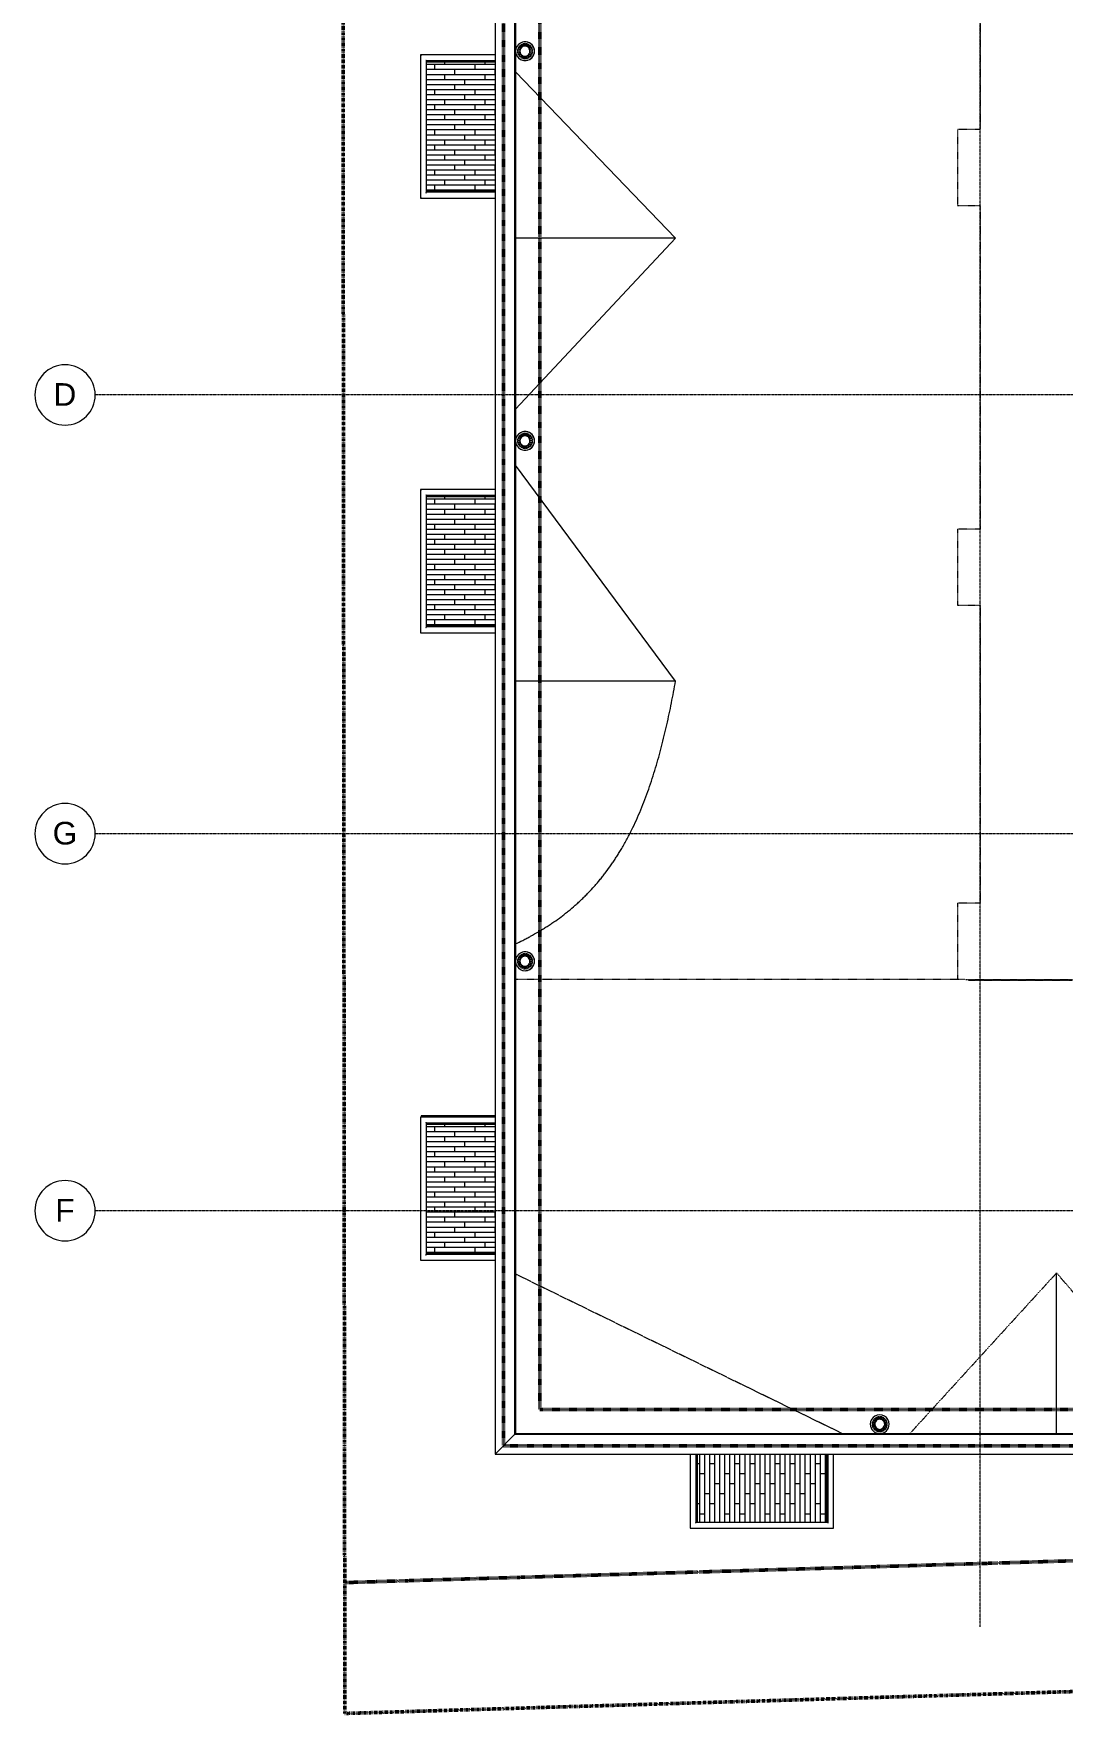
# Model space of a CAD drawing. Header units: inches. Extents: x -4235 to -464, y 9767 to 12359.
# Drawn here: x -4235 to -3416, y 9767 to 11104 of the extents above; entities that cross this region are included whole.
import ezdxf

# ---------------------------------------------------------------- set-up
doc = ezdxf.new("R2010")
doc.units = ezdxf.units.IN
doc.header["$MEASUREMENT"] = 0
for name, pattern in [('Dash 1_16_', [0.125, 0.0625, -0.0625]), ('Double Dash 3_8_', [1, 0.375, -0.125, 0.125, -0.125, 0.125, -0.125]), ('Grid Line 1_2_', [0.875, 0.5, -0.125, 0.125, -0.125])]:
    doc.linetypes.add(name, pattern=pattern)
for name, color, linetype, lineweight in [('A-FLOR-2', 7, 'Dash 1_16_', 9), ('A-FLOR-HRAL', 11, 'Continuous', 9), ('A-FLOR-PATT-1', 254, 'Continuous', 9), ('A-ROOF', 132, 'Continuous', 13), ('A-ROOF-1', 7, 'Dash 1_16_', 9), ('A-ROOF-2', 132, 'Continuous', 9), ('A-WALL-2', 113, 'Continuous', 9), ('C-PROP-LINE', 91, 'Double Dash 3_8_', 50), ('C-PROP-LINE-1', 91, 'Dash 1_16_', 50), ('M-EQPM', 50, 'Continuous', 9), ('S-GRID-1', 1, 'Grid Line 1_2_', 9), ('S-GRID-IDEN', 1, 'Continuous', 9)]:
    doc.layers.add(name, color=color, linetype=linetype, lineweight=lineweight)
doc.styles.add('Arial', font='arial.ttf', dxfattribs={"height": 18})

# ---------------------------------------------------------------- blocks, each defined once
blk = doc.blocks.new('Basic Wall _ EXT - FIBER CEMENT - SMALL - ___-2145935-BACKGROUND - ROOF PLAN')
at = {"layer": 'A-WALL-2'}
for p, q in [((-3867.3, 12125.2), (-3867.3, 9973.6)), ((-3851.8, 12109.7), (-3851.8, 9989.1)), ((-3851.6, 9989.3), (-3851.6, 12109.5)), ((-3851.1, 12109), (-3851.1, 9989.8)), ((-3851.8, 9989.1), (-3867.3, 9973.6)), ((-3851.1, 9989.8), (-3851.6, 9989.3))]:
    blk.add_line(p, q, dxfattribs=at)
at = {"layer": 'A-WALL-2', "flags": 128}
for points in [[(-3851.6, 9989.3), (-3851.6, 9989.3), (-3851.7, 9989.3), (-3851.7, 9989.2), (-3851.7, 9989.2), (-3851.8, 9989.1), (-3851.8, 9989.1)], [(-3851.6, 9989.3), (-3851.6, 9989.3), (-3851.6, 9989.3), (-3851.6, 9989.3)]]:
    blk.add_lwpolyline(points, dxfattribs=at)
blk = doc.blocks.new('Basic Wall _ EXT - FIBER CEMENT - SMALL - ___-2145937-BACKGROUND - ROOF PLAN')
at = {"layer": 'A-WALL-2'}
for p, q in [((-3867.3, 9973.6), (-3851.8, 9989.1)), ((-2077.2, 9989.1), (-3851.8, 9989.1)), ((-3851.6, 9989.3), (-3851.1, 9989.8)), ((-2077.4, 9989.3), (-3851.6, 9989.3)), ((-2077.9, 9989.8), (-3851.1, 9989.8)), ((-2077.9, 9989.8), (-2077.4, 9989.3)), ((-2077.2, 9989.1), (-2061.7, 9973.6)), ((-3867.3, 9973.6), (-2061.7, 9973.6))]:
    blk.add_line(p, q, dxfattribs=at)
at = {"layer": 'A-WALL-2', "flags": 128}
for points in [[(-3851.8, 9989.1), (-3851.8, 9989.1), (-3851.7, 9989.2), (-3851.7, 9989.2), (-3851.7, 9989.3), (-3851.6, 9989.3), (-3851.6, 9989.3)], [(-3851.6, 9989.3), (-3851.6, 9989.3), (-3851.6, 9989.3), (-3851.6, 9989.3)], [(-2077.4, 9989.3), (-2077.4, 9989.3), (-2077.4, 9989.3), (-2077.4, 9989.3)], [(-2077.4, 9989.3), (-2077.4, 9989.3), (-2077.4, 9989.3), (-2077.3, 9989.2), (-2077.3, 9989.2), (-2077.2, 9989.1), (-2077.2, 9989.1)]]:
    blk.add_lwpolyline(points, dxfattribs=at)
blk = doc.blocks.new('Railing - Railing-2700280-BACKGROUND - ROOF PLAN')
at = {"layer": 'A-FLOR-HRAL'}
for p, q in [((-3867.3, 10242.6), (-3926.3, 10242.6)), ((-3926.3, 10242.6), (-3926.3, 10241.8))]:
    blk.add_line(p, q, dxfattribs=at)
blk.add_open_spline([(-3926.3, 10242.6), (-3926.3, 10242.6), (-3926.3, 10242.6), (-3926.3, 10242.6), (-3926.3, 10242.6), (-3926.2, 10242.5), (-3926.2, 10242.5), (-3926.2, 10242.5), (-3926.2, 10242.4), (-3926.1, 10242.4), (-3926.1, 10242.4), (-3926, 10242.3), (-3926, 10242.2), (-3925.9, 10242.2), (-3925.9, 10242.1)], degree=3, knots=[0, 0, 0, 0, 0.166667, 0.25, 0.333333, 0.416667, 0.458333, 0.5, 0.583333, 0.666667, 0.708333, 0.75, 0.833333, 1, 1, 1, 1], dxfattribs=at)
blk = doc.blocks.new('Railing - Railing-2700304-BACKGROUND - ROOF PLAN')
at = {"layer": 'A-FLOR-HRAL'}
for p, q in [((-3712, 9973.6), (-3712, 9914.6)), ((-3707.2, 9919.3), (-3707.2, 9973.6)), ((-3602.6, 9973.6), (-3602.6, 9919.3)), ((-3597.9, 9914.6), (-3597.9, 9973.6)), ((-3602.6, 9919.3), (-3707.2, 9919.3)), ((-3712, 9914.6), (-3597.9, 9914.6))]:
    blk.add_line(p, q, dxfattribs=at)
for points, knots in [([(-3707.7, 9918.8), (-3707.7, 9918.9), (-3707.6, 9918.9), (-3707.5, 9919), (-3707.5, 9919.1), (-3707.5, 9919.1), (-3707.4, 9919.1), (-3707.4, 9919.2), (-3707.4, 9919.2), (-3707.3, 9919.2), (-3707.3, 9919.2), (-3707.3, 9919.3), (-3707.3, 9919.3), (-3707.2, 9919.3), (-3707.2, 9919.3)], [0, 0, 0, 0, 0.166667, 0.25, 0.333333, 0.375, 0.416667, 0.5, 0.541667, 0.583333, 0.666667, 0.75, 0.833333, 1, 1, 1, 1]), ([(-3602.2, 9918.8), (-3602.2, 9918.9), (-3602.3, 9918.9), (-3602.4, 9919), (-3602.4, 9919.1), (-3602.4, 9919.1), (-3602.5, 9919.1), (-3602.5, 9919.2), (-3602.5, 9919.2), (-3602.6, 9919.2), (-3602.6, 9919.2), (-3602.6, 9919.3), (-3602.6, 9919.3), (-3602.6, 9919.3), (-3602.6, 9919.3)], [0, 0, 0, 0, 0.166667, 0.25, 0.333333, 0.375, 0.416667, 0.5, 0.541667, 0.583333, 0.666667, 0.75, 0.833333, 1, 1, 1, 1]), ([(-3712, 9914.6), (-3712, 9914.6), (-3712, 9914.6), (-3711.9, 9914.6), (-3711.9, 9914.6), (-3711.9, 9914.7), (-3711.9, 9914.7), (-3711.8, 9914.7), (-3711.8, 9914.8), (-3711.7, 9914.8), (-3711.7, 9914.8), (-3711.7, 9914.9), (-3711.6, 9914.9), (-3711.5, 9915), (-3711.5, 9915)], [0, 0, 0, 0, 0.166667, 0.25, 0.333333, 0.416667, 0.458333, 0.5, 0.583333, 0.666667, 0.708333, 0.75, 0.833333, 1, 1, 1, 1]), ([(-3597.9, 9914.6), (-3597.9, 9914.6), (-3597.9, 9914.6), (-3598, 9914.6), (-3598, 9914.6), (-3598, 9914.7), (-3598, 9914.7), (-3598.1, 9914.7), (-3598.1, 9914.8), (-3598.2, 9914.8), (-3598.2, 9914.8), (-3598.2, 9914.9), (-3598.3, 9914.9), (-3598.4, 9915), (-3598.4, 9915)], [0, 0, 0, 0, 0.166667, 0.25, 0.333333, 0.416667, 0.458333, 0.5, 0.583333, 0.666667, 0.708333, 0.75, 0.833333, 1, 1, 1, 1])]:
    blk.add_open_spline(points, degree=3, knots=knots, dxfattribs=at)
blk = doc.blocks.new('Walls 55 - Walls 1-2574104-BACKGROUND - ROOF PLAN')
at = {"layer": 'A-WALL-2'}
for p, q in [((-3707.1, 9973.6), (-3707.1, 9919.3)), ((-3706.3, 9919.3), (-3706.3, 9973.6))]:
    blk.add_line(p, q, dxfattribs=at)
blk = doc.blocks.new('Walls 56 - Walls 1-2574123-BACKGROUND - ROOF PLAN')
at = {"layer": 'A-WALL-2'}
for p, q in [((-3603.6, 9973.6), (-3603.6, 9919.3)), ((-3602.8, 9919.3), (-3602.8, 9973.6))]:
    blk.add_line(p, q, dxfattribs=at)
blk = doc.blocks.new('Railing - Railing-2700306-BACKGROUND - ROOF PLAN')
at = {"layer": 'A-FLOR-HRAL'}
for p, q in [((-3867.3, 10241.8), (-3926.7, 10241.8)), ((-3926.7, 10241.8), (-3926.7, 10127.8)), ((-3922, 10237.1), (-3867.3, 10237.1)), ((-3922, 10132.5), (-3922, 10237.1)), ((-3867.3, 10132.5), (-3922, 10132.5)), ((-3926.7, 10127.8), (-3867.3, 10127.8))]:
    blk.add_line(p, q, dxfattribs=at)
for points, knots in [([(-3926.7, 10241.8), (-3926.7, 10241.8), (-3926.7, 10241.8), (-3926.7, 10241.8), (-3926.7, 10241.8), (-3926.6, 10241.7), (-3926.6, 10241.7), (-3926.6, 10241.7), (-3926.5, 10241.7), (-3926.5, 10241.6), (-3926.5, 10241.6), (-3926.4, 10241.5), (-3926.4, 10241.5), (-3926.3, 10241.4), (-3926.3, 10241.4)], [0, 0, 0, 0, 0.166667, 0.25, 0.333333, 0.416667, 0.458333, 0.5, 0.583333, 0.666667, 0.708333, 0.75, 0.833333, 1, 1, 1, 1]), ([(-3922.5, 10237.6), (-3922.4, 10237.5), (-3922.4, 10237.5), (-3922.3, 10237.4), (-3922.2, 10237.4), (-3922.2, 10237.3), (-3922.2, 10237.3), (-3922.1, 10237.3), (-3922.1, 10237.2), (-3922.1, 10237.2), (-3922.1, 10237.2), (-3922, 10237.1), (-3922, 10237.1), (-3922, 10237.1), (-3922, 10237.1)], [0, 0, 0, 0, 0.166667, 0.25, 0.333333, 0.375, 0.416667, 0.5, 0.541667, 0.583333, 0.666667, 0.75, 0.833333, 1, 1, 1, 1]), ([(-3922.5, 10132), (-3922.4, 10132.1), (-3922.4, 10132.1), (-3922.3, 10132.2), (-3922.2, 10132.3), (-3922.2, 10132.3), (-3922.2, 10132.3), (-3922.1, 10132.4), (-3922.1, 10132.4), (-3922.1, 10132.4), (-3922.1, 10132.5), (-3922, 10132.5), (-3922, 10132.5), (-3922, 10132.5), (-3922, 10132.5)], [0, 0, 0, 0, 0.166667, 0.25, 0.333333, 0.375, 0.416667, 0.5, 0.541667, 0.583333, 0.666667, 0.75, 0.833333, 1, 1, 1, 1]), ([(-3926.7, 10127.8), (-3926.7, 10127.8), (-3926.7, 10127.8), (-3926.7, 10127.8), (-3926.7, 10127.9), (-3926.6, 10127.9), (-3926.6, 10127.9), (-3926.6, 10127.9), (-3926.5, 10128), (-3926.5, 10128), (-3926.5, 10128.1), (-3926.4, 10128.1), (-3926.4, 10128.2), (-3926.3, 10128.2), (-3926.3, 10128.3)], [0, 0, 0, 0, 0.166667, 0.25, 0.333333, 0.416667, 0.458333, 0.5, 0.583333, 0.666667, 0.708333, 0.75, 0.833333, 1, 1, 1, 1])]:
    blk.add_open_spline(points, degree=3, knots=knots, dxfattribs=at)
blk = doc.blocks.new('Walls 63 - Walls 1-2574417-BACKGROUND - ROOF PLAN')
at = {"layer": 'A-WALL-2'}
for p, q in [((-3867.3, 10236.9), (-3922, 10236.9)), ((-3922, 10236.2), (-3867.3, 10236.2))]:
    blk.add_line(p, q, dxfattribs=at)
blk = doc.blocks.new('Walls 64 - Walls 1-2574436-BACKGROUND - ROOF PLAN')
at = {"layer": 'A-WALL-2'}
for p, q in [((-3867.3, 10133.4), (-3922, 10133.4)), ((-3922, 10132.7), (-3867.3, 10132.7))]:
    blk.add_line(p, q, dxfattribs=at)
blk = doc.blocks.new('Railing - Railing-2700308-BACKGROUND - ROOF PLAN')
at = {"layer": 'A-FLOR-HRAL'}
for p, q in [((-3867.3, 10741), (-3926.7, 10741)), ((-3926.7, 10741), (-3926.7, 10627)), ((-3922, 10736.3), (-3867.3, 10736.3)), ((-3922, 10631.7), (-3922, 10736.3)), ((-3926.7, 10627), (-3867.3, 10627)), ((-3867.3, 10631.7), (-3922, 10631.7))]:
    blk.add_line(p, q, dxfattribs=at)
for points, knots in [([(-3926.7, 10741), (-3926.7, 10741), (-3926.7, 10741), (-3926.7, 10741), (-3926.7, 10741), (-3926.6, 10740.9), (-3926.6, 10740.9), (-3926.6, 10740.9), (-3926.5, 10740.9), (-3926.5, 10740.8), (-3926.5, 10740.8), (-3926.4, 10740.7), (-3926.4, 10740.7), (-3926.3, 10740.6), (-3926.3, 10740.6)], [0, 0, 0, 0, 0.166667, 0.25, 0.333333, 0.416667, 0.458333, 0.5, 0.583333, 0.666667, 0.708333, 0.75, 0.833333, 1, 1, 1, 1]), ([(-3922.5, 10736.8), (-3922.4, 10736.7), (-3922.4, 10736.7), (-3922.3, 10736.6), (-3922.2, 10736.6), (-3922.2, 10736.5), (-3922.2, 10736.5), (-3922.1, 10736.5), (-3922.1, 10736.4), (-3922.1, 10736.4), (-3922.1, 10736.4), (-3922, 10736.3), (-3922, 10736.3), (-3922, 10736.3), (-3922, 10736.3)], [0, 0, 0, 0, 0.166667, 0.25, 0.333333, 0.375, 0.416667, 0.5, 0.541667, 0.583333, 0.666667, 0.75, 0.833333, 1, 1, 1, 1]), ([(-3926.7, 10627), (-3926.7, 10627), (-3926.7, 10627), (-3926.7, 10627), (-3926.7, 10627.1), (-3926.6, 10627.1), (-3926.6, 10627.1), (-3926.6, 10627.1), (-3926.5, 10627.2), (-3926.5, 10627.2), (-3926.5, 10627.3), (-3926.4, 10627.3), (-3926.4, 10627.4), (-3926.3, 10627.4), (-3926.3, 10627.5)], [0, 0, 0, 0, 0.166667, 0.25, 0.333333, 0.416667, 0.458333, 0.5, 0.583333, 0.666667, 0.708333, 0.75, 0.833333, 1, 1, 1, 1]), ([(-3922.5, 10631.2), (-3922.4, 10631.3), (-3922.4, 10631.3), (-3922.3, 10631.4), (-3922.2, 10631.5), (-3922.2, 10631.5), (-3922.2, 10631.5), (-3922.1, 10631.6), (-3922.1, 10631.6), (-3922.1, 10631.6), (-3922.1, 10631.7), (-3922, 10631.7), (-3922, 10631.7), (-3922, 10631.7), (-3922, 10631.7)], [0, 0, 0, 0, 0.166667, 0.25, 0.333333, 0.375, 0.416667, 0.5, 0.541667, 0.583333, 0.666667, 0.75, 0.833333, 1, 1, 1, 1])]:
    blk.add_open_spline(points, degree=3, knots=knots, dxfattribs=at)
blk = doc.blocks.new('Walls 59 - Walls 1-2574702-BACKGROUND - ROOF PLAN')
at = {"layer": 'A-WALL-2'}
for p, q in [((-3867.3, 10736.1), (-3922, 10736.1)), ((-3922, 10735.4), (-3867.3, 10735.4))]:
    blk.add_line(p, q, dxfattribs=at)
blk = doc.blocks.new('Walls 60 - Walls 1-2574721-BACKGROUND - ROOF PLAN')
at = {"layer": 'A-WALL-2'}
for p, q in [((-3867.3, 10632.6), (-3922, 10632.6)), ((-3922, 10631.9), (-3867.3, 10631.9))]:
    blk.add_line(p, q, dxfattribs=at)
blk = doc.blocks.new('Railing - Railing-2700310-BACKGROUND - ROOF PLAN')
at = {"layer": 'A-FLOR-HRAL'}
for p, q in [((-3867.3, 11086.8), (-3926.7, 11086.8)), ((-3926.7, 11086.8), (-3926.7, 10972.8)), ((-3922, 11082.1), (-3867.3, 11082.1)), ((-3922, 10977.5), (-3922, 11082.1)), ((-3926.7, 10972.8), (-3867.3, 10972.8)), ((-3867.3, 10977.5), (-3922, 10977.5))]:
    blk.add_line(p, q, dxfattribs=at)
for points, knots in [([(-3926.7, 11086.8), (-3926.7, 11086.8), (-3926.7, 11086.8), (-3926.7, 11086.8), (-3926.7, 11086.8), (-3926.6, 11086.7), (-3926.6, 11086.7), (-3926.6, 11086.7), (-3926.5, 11086.6), (-3926.5, 11086.6), (-3926.5, 11086.6), (-3926.4, 11086.5), (-3926.4, 11086.5), (-3926.3, 11086.4), (-3926.3, 11086.4)], [0, 0, 0, 0, 0.166667, 0.25, 0.333333, 0.416667, 0.458333, 0.5, 0.583333, 0.666667, 0.708333, 0.75, 0.833333, 1, 1, 1, 1]), ([(-3922.5, 11082.6), (-3922.4, 11082.5), (-3922.4, 11082.5), (-3922.3, 11082.4), (-3922.2, 11082.3), (-3922.2, 11082.3), (-3922.2, 11082.3), (-3922.1, 11082.2), (-3922.1, 11082.2), (-3922.1, 11082.2), (-3922.1, 11082.2), (-3922, 11082.1), (-3922, 11082.1), (-3922, 11082.1), (-3922, 11082.1)], [0, 0, 0, 0, 0.166667, 0.25, 0.333333, 0.375, 0.416667, 0.5, 0.541667, 0.583333, 0.666667, 0.75, 0.833333, 1, 1, 1, 1]), ([(-3926.7, 10972.8), (-3926.7, 10972.8), (-3926.7, 10972.8), (-3926.7, 10972.8), (-3926.7, 10972.8), (-3926.6, 10972.9), (-3926.6, 10972.9), (-3926.6, 10972.9), (-3926.5, 10973), (-3926.5, 10973), (-3926.5, 10973), (-3926.4, 10973.1), (-3926.4, 10973.1), (-3926.3, 10973.2), (-3926.3, 10973.2)], [0, 0, 0, 0, 0.166667, 0.25, 0.333333, 0.416667, 0.458333, 0.5, 0.583333, 0.666667, 0.708333, 0.75, 0.833333, 1, 1, 1, 1]), ([(-3922.5, 10977), (-3922.4, 10977.1), (-3922.4, 10977.1), (-3922.3, 10977.2), (-3922.2, 10977.3), (-3922.2, 10977.3), (-3922.2, 10977.3), (-3922.1, 10977.4), (-3922.1, 10977.4), (-3922.1, 10977.4), (-3922.1, 10977.4), (-3922, 10977.5), (-3922, 10977.5), (-3922, 10977.5), (-3922, 10977.5)], [0, 0, 0, 0, 0.166667, 0.25, 0.333333, 0.375, 0.416667, 0.5, 0.541667, 0.583333, 0.666667, 0.75, 0.833333, 1, 1, 1, 1])]:
    blk.add_open_spline(points, degree=3, knots=knots, dxfattribs=at)
blk = doc.blocks.new('Walls 83 - Walls 1-2574995-BACKGROUND - ROOF PLAN')
at = {"layer": 'A-WALL-2'}
for p, q in [((-3867.3, 11081.9), (-3922, 11081.9)), ((-3922, 11081.2), (-3867.3, 11081.2))]:
    blk.add_line(p, q, dxfattribs=at)
blk = doc.blocks.new('Walls 84 - Walls 1-2575014-BACKGROUND - ROOF PLAN')
at = {"layer": 'A-WALL-2'}
for p, q in [((-3867.3, 10978.4), (-3922, 10978.4)), ((-3922, 10977.7), (-3867.3, 10977.7))]:
    blk.add_line(p, q, dxfattribs=at)
blk = doc.blocks.new('22142613 - Roof Drains - Type A - 15_ Strainer - 8_ Drain-V2-BACKGROUND - ROOF PLAN')
at = {"layer": 'M-EQPM'}
for p, q in [((-3849.3, 11351.5), (-3847.8, 11351)), ((-3847.9, 11348.7), (-3849.3, 11348.2)), ((-3847.3, 11347.4), (-3848.6, 11346.5)), ((-3848.5, 11353.1), (-3847.2, 11352.3)), ((-3846.4, 11346.3), (-3847.3, 11345.1)), ((-3847.2, 11354.5), (-3846.3, 11353.3)), ((-3845.6, 11355.4), (-3845.1, 11353.9)), ((-3843.8, 11355.7), (-3843.8, 11354.2)), ((-3843.5, 11357.2), (-3843.5, 11357.2)), ((-3843.3, 11353.7), (-3843.5, 11353.7)), ((-3843.5, 11345.7), (-3843.3, 11345.7)), ((-3841.9, 11355.5), (-3842.4, 11354)), ((-3840.2, 11354.8), (-3841.2, 11353.5)), ((-3841.1, 11346.1), (-3840.1, 11344.8)), ((-3838.9, 11353.5), (-3840.2, 11352.6)), ((-3840.1, 11347.1), (-3838.8, 11346.1)), ((-3837.9, 11351.9), (-3839.5, 11351.4)), ((-3839.4, 11348.3), (-3837.8, 11347.8)), ((-3845.2, 11345.6), (-3845.6, 11344.1)), ((-3843.8, 11345.3), (-3843.8, 11343.8)), ((-3843.5, 11342.2), (-3843.5, 11342.2)), ((-3842.4, 11345.5), (-3841.9, 11344))]:
    blk.add_line(p, q, dxfattribs=at)
at = {"layer": 'M-EQPM', "flags": 128}
for points in [[(-3849.5, 11350.1), (-3848.8, 11350.1), (-3848, 11350.1)], [(-3848, 11349.6), (-3848.8, 11349.6), (-3849.5, 11349.6)], [(-3847.8, 11351), (-3848.6, 11351.2), (-3849.3, 11351.5)], [(-3849.3, 11348.2), (-3848.6, 11348.5), (-3847.9, 11348.7)], [(-3847.8, 11348.2), (-3848.5, 11348), (-3849.2, 11347.8)], [(-3849.1, 11351.9), (-3848.4, 11351.7), (-3847.7, 11351.4)], [(-3848.6, 11346.5), (-3848, 11347), (-3847.4, 11347.4)], [(-3847.3, 11352.2), (-3847.9, 11352.7), (-3848.5, 11353.1)], [(-3847.1, 11347), (-3847.7, 11346.6), (-3848.3, 11346.1)], [(-3848.2, 11353.5), (-3847.6, 11353.1), (-3847, 11352.6)], [(-3847.3, 11345.1), (-3846.9, 11345.7), (-3846.4, 11346.4)], [(-3846.3, 11353.2), (-3846.8, 11353.9), (-3847.2, 11354.5)], [(-3846, 11346.1), (-3846.5, 11345.4), (-3846.9, 11344.8)], [(-3846.8, 11354.8), (-3846.4, 11354.1), (-3845.9, 11353.5)], [(-3845.2, 11353.9), (-3845.4, 11354.6), (-3845.6, 11355.4)], [(-3845.1, 11355.5), (-3844.9, 11354.8), (-3844.7, 11354)], [(-3843.8, 11354.2), (-3843.8, 11355), (-3843.8, 11355.7)], [(-3843.3, 11355.7), (-3843.3, 11355), (-3843.3, 11354.2)], [(-3842.5, 11354), (-3842.2, 11354.8), (-3841.9, 11355.5)], [(-3841.5, 11355.4), (-3841.7, 11354.6), (-3842, 11353.9)], [(-3841.3, 11353.5), (-3840.7, 11354.1), (-3840.2, 11354.8)], [(-3840.1, 11344.8), (-3840.6, 11345.4), (-3841.1, 11346.1)], [(-3839.8, 11354.5), (-3840.3, 11353.9), (-3840.8, 11353.2)], [(-3840.7, 11346.4), (-3840.2, 11345.7), (-3839.7, 11345.1)], [(-3840.2, 11352.6), (-3839.5, 11353.1), (-3838.9, 11353.5)], [(-3838.8, 11346.1), (-3839.4, 11346.6), (-3840.1, 11347)], [(-3838.6, 11353.1), (-3839.2, 11352.7), (-3839.9, 11352.2)], [(-3839.8, 11347.4), (-3839.1, 11347), (-3838.5, 11346.5)], [(-3839.5, 11351.4), (-3838.7, 11351.7), (-3837.9, 11351.9)], [(-3837.8, 11347.8), (-3838.6, 11348), (-3839.4, 11348.2)], [(-3837.8, 11351.5), (-3838.6, 11351.2), (-3839.3, 11351)], [(-3839.3, 11348.7), (-3838.5, 11348.5), (-3837.7, 11348.2)], [(-3839.2, 11350.1), (-3838.4, 11350.1), (-3837.5, 11350.1)], [(-3837.5, 11349.6), (-3838.3, 11349.6), (-3839.2, 11349.6)], [(-3845.6, 11344.1), (-3845.4, 11344.9), (-3845.2, 11345.6)], [(-3844.8, 11345.5), (-3845, 11344.7), (-3845.2, 11344)], [(-3843.8, 11343.8), (-3843.8, 11344.5), (-3843.8, 11345.3)], [(-3843.3, 11345.3), (-3843.3, 11344.5), (-3843.3, 11343.8)], [(-3841.9, 11344), (-3842.1, 11344.7), (-3842.4, 11345.5)], [(-3842, 11345.6), (-3841.7, 11344.9), (-3841.4, 11344.1)]]:
    blk.add_lwpolyline(points, dxfattribs=at)
at = {"layer": 'M-EQPM'}
for centre, major_axis, start_param, end_param in [((-3843.5, 11349.7), (0, 7.5), 4.712389, 7.853982), ((-3843.5, 11349.7), (0, 7.5), 1.570796, 4.712389), ((-3843.5, 11349.7), (0, 6), 1.281005, 1.510903), ((-3843.5, 11349.7), (0, 6), 1.594274, 1.825954), ((-3843.5, 11349.7), (0, 6), 1.909324, 2.142701), ((-3843.5, 11349.7), (0, 6), 0.969431, 1.197636), ((-3843.5, 11349.7), (0, 6), 2.226068, 2.460891), ((-3843.5, 11349.7), (0, 6), 0.659298, 0.886064), ((-3843.6, 11349.7), (0, 4.43), 1.489558, 1.570796), ((-3843.6, 11349.7), (0, 4.43), 1.570796, 1.602628), ((-3843.6, 11349.7), (0, 4.43), 1.804928, 1.917995), ((-3843.6, 11349.7), (0, 4.43), 1.176609, 1.289676), ((-3843.6, 11349.7), (0, 4), 4.712389, 7.853982), ((-3843.6, 11349.7), (0, 4), 1.570796, 4.712389), ((-3843.6, 11349.7), (0, 4.43), 2.122601, 2.235659), ((-3843.6, 11349.7), (0, 4.43), 0.865964, 0.979022), ((-3843.5, 11349.7), (0, 6), 0.350212, 0.575936), ((-3843.6, 11349.7), (0, 4.43), 2.442231, 2.555278), ((-3843.6, 11349.7), (0, 4.43), 0.557275, 0.670323), ((-3843.6, 11349.7), (0, 4.43), 0.250007, 0.363046), ((-3843.5, 11349.7), (0, 6), 0.041679, 0.266854), ((-3843.5, 11349.7), (0, 7.5), 6.165105, 6.404016), ((-3843.6, 11349.7), (0, 4.43), 6.226668, 6.339703), ((-3843.5, 11349.7), (0, 6), 6.016332, 6.241507), ((-3843.5, 11349.7), (0, 7.5), 4.712389, 6.162355), ((-3843.5, 11349.7), (0, 7.5), 3.262423, 4.712389), ((-3843.6, 11349.7), (0, 4.43), 5.92014, 6.033179), ((-3843.5, 11349.7), (0, 6), 5.70725, 5.932973), ((-3843.6, 11349.7), (0, 4.43), 5.612862, 5.72591), ((-3843.6, 11349.7), (0, 4.43), 3.727907, 3.840954), ((-3843.6, 11349.7), (0, 4.43), 5.304163, 5.417221), ((-3843.6, 11349.7), (0, 4.43), 4.047526, 4.160584), ((-3843.5, 11349.7), (0, 6), 5.397121, 5.623888), ((-3843.5, 11349.7), (0, 6), 3.822294, 4.057117), ((-3843.6, 11349.7), (0, 4.43), 4.993509, 5.106576), ((-3843.6, 11349.7), (0, 4.43), 4.365191, 4.478257), ((-3843.6, 11349.7), (0, 4.43), 4.712389, 4.793628), ((-3843.6, 11349.7), (0, 4.43), 4.680558, 4.712389), ((-3843.5, 11349.7), (0, 6), 5.08555, 5.313754), ((-3843.5, 11349.7), (0, 6), 4.140484, 4.373861), ((-3843.5, 11349.7), (0, 6), 4.772282, 5.00218), ((-3843.5, 11349.7), (0, 6), 4.457231, 4.688911), ((-3843.5, 11349.7), (0, 6), 2.544253, 2.780128), ((-3843.6, 11349.7), (0, 4.43), 2.763281, 2.87632), ((-3843.5, 11349.7), (0, 6), 2.863487, 3.099914), ((-3843.5, 11349.7), (0, 7.5), 3.020762, 3.259673), ((-3843.6, 11349.7), (0, 4.43), 3.085075, 3.19811), ((-3843.5, 11349.7), (0, 6), 3.183271, 3.419699), ((-3843.6, 11349.7), (0, 4.43), 3.406866, 3.519904), ((-3843.5, 11349.7), (0, 6), 3.503058, 3.738932)]:
    blk.add_ellipse(centre, major_axis=major_axis, ratio=0.999788, start_param=start_param, end_param=end_param, dxfattribs=at)
blk = doc.blocks.new('22142613 - Roof Drains - Type A - 15_ Strainer - 8_ Drain-V3-BACKGROUND - ROOF PLAN')
at = {"layer": 'M-EQPM'}
for p, q in [((-3568.7, 9997.4), (-3568.7, 9997.4)), ((-3567.2, 9997.2), (-3565.6, 9997.2)), ((-3566.9, 9999.1), (-3565.4, 9998.6)), ((-3566.1, 10000.8), (-3564.8, 9999.8)), ((-3565.2, 9997.6), (-3565.2, 9997.4)), ((-3564.8, 10002.1), (-3563.9, 10000.8)), ((-3563.2, 10003), (-3562.7, 10001.4)), ((-3559.6, 10001.4), (-3559.1, 10003)), ((-3558.5, 10000.8), (-3557.5, 10002.1)), ((-3557.5, 9999.8), (-3556.2, 10000.8)), ((-3557.2, 9997.4), (-3557.2, 9997.6)), ((-3556.9, 9998.6), (-3555.4, 9999.1)), ((-3556.7, 9997.2), (-3555.2, 9997.2)), ((-3553.7, 9997.4), (-3553.7, 9997.4)), ((-3566.8, 9995.4), (-3565.4, 9995.9)), ((-3565.9, 9993.7), (-3564.7, 9994.6)), ((-3564.5, 9992.4), (-3563.7, 9993.6)), ((-3562.8, 9991.6), (-3562.4, 9993)), ((-3560, 9993), (-3559.5, 9991.6)), ((-3558.7, 9993.6), (-3557.8, 9992.4)), ((-3557.6, 9994.6), (-3556.4, 9993.7)), ((-3557, 9995.9), (-3555.5, 9995.4))]:
    blk.add_line(p, q, dxfattribs=at)
at = {"layer": 'M-EQPM', "flags": 128}
for points in [[(-3567.2, 9997.7), (-3566.4, 9997.7), (-3565.6, 9997.6)], [(-3565.6, 9997.1), (-3566.4, 9997.2), (-3567.2, 9997.2)], [(-3567, 9995.9), (-3566.2, 9996.1), (-3565.5, 9996.3)], [(-3565.4, 9998.5), (-3566.2, 9998.8), (-3566.9, 9999.1)], [(-3566.8, 9999.6), (-3566, 9999.3), (-3565.3, 9999)], [(-3564.8, 9999.8), (-3565.5, 10000.3), (-3566.1, 10000.8)], [(-3565.8, 10001.2), (-3565.2, 10000.7), (-3564.5, 10000.2)], [(-3563.9, 10000.8), (-3564.4, 10001.4), (-3564.8, 10002.1)], [(-3564.4, 10002.4), (-3564, 10001.7), (-3563.5, 10001)], [(-3562.7, 10001.4), (-3563, 10002.2), (-3563.2, 10003)], [(-3562.8, 10003.2), (-3562.5, 10002.4), (-3562.3, 10001.6)], [(-3561.4, 10001.7), (-3561.4, 10002.5), (-3561.4, 10003.4)], [(-3560.9, 10003.4), (-3560.9, 10002.5), (-3560.9, 10001.7)], [(-3560.1, 10001.6), (-3559.8, 10002.4), (-3559.6, 10003.2)], [(-3559.1, 10003), (-3559.4, 10002.2), (-3559.6, 10001.4)], [(-3558.8, 10001), (-3558.4, 10001.7), (-3557.9, 10002.4)], [(-3557.5, 10002.1), (-3558, 10001.4), (-3558.4, 10000.8)], [(-3557.8, 10000.2), (-3557.2, 10000.7), (-3556.5, 10001.2)], [(-3556.2, 10000.8), (-3556.9, 10000.3), (-3557.5, 9999.8)], [(-3557.1, 9999), (-3556.3, 9999.3), (-3555.6, 9999.6)], [(-3555.4, 9999.1), (-3556.2, 9998.8), (-3556.9, 9998.5)], [(-3556.9, 9996.3), (-3556.1, 9996.1), (-3555.4, 9995.9)], [(-3556.8, 9997.6), (-3556, 9997.7), (-3555.2, 9997.7)], [(-3555.2, 9997.2), (-3556, 9997.2), (-3556.8, 9997.1)], [(-3565.3, 9995.8), (-3566.1, 9995.6), (-3566.8, 9995.4)], [(-3566.2, 9994.1), (-3565.6, 9994.5), (-3564.9, 9995)], [(-3564.7, 9994.6), (-3565.3, 9994.1), (-3565.9, 9993.7)], [(-3564.9, 9992.7), (-3564.5, 9993.3), (-3564, 9993.9)], [(-3563.6, 9993.6), (-3564.1, 9993), (-3564.5, 9992.4)], [(-3563.3, 9991.8), (-3563.1, 9992.5), (-3562.8, 9993.2)], [(-3562.3, 9993), (-3562.6, 9992.3), (-3562.8, 9991.6)], [(-3561.4, 9991.4), (-3561.4, 9992.1), (-3561.4, 9992.9)], [(-3560.9, 9992.9), (-3560.9, 9992.1), (-3560.9, 9991.4)], [(-3559.5, 9991.6), (-3559.8, 9992.3), (-3560, 9993)], [(-3559.5, 9993.2), (-3559.3, 9992.5), (-3559.1, 9991.8)], [(-3557.8, 9992.4), (-3558.3, 9993), (-3558.7, 9993.6)], [(-3558.3, 9993.9), (-3557.9, 9993.3), (-3557.4, 9992.7)], [(-3556.4, 9993.7), (-3557.1, 9994.1), (-3557.7, 9994.6)], [(-3557.4, 9995), (-3556.8, 9994.5), (-3556.1, 9994.1)], [(-3555.5, 9995.4), (-3556.3, 9995.6), (-3557, 9995.8)]]:
    blk.add_lwpolyline(points, dxfattribs=at)
at = {"layer": 'M-EQPM'}
for centre, major_axis, start_param, end_param in [((-3561.2, 9997.4), (7.5, 0), 0, 3.141593), ((-3561.2, 9997.4), (7.5, 0), 0, 3.141593), ((-3561.2, 9997.4), (7.5, 0), 3.141593, 6.283185), ((-3561.2, 9997.4), (6, 0), 2.851802, 3.081699), ((-3561.2, 9997.4), (6, 0), 3.16507, 3.39675), ((-3561.2, 9997.4), (6, 0), 2.540227, 2.768432), ((-3561.2, 9997.4), (6, 0), 2.230094, 2.456861), ((-3561.2, 9997.3), (4.43, 0), 3.060354, 3.141593), ((-3561.2, 9997.3), (4.43, 0), 3.141593, 3.173424), ((-3561.2, 9997.3), (4.43, 0), 3.375724, 3.488791), ((-3561.2, 9997.3), (4.43, 0), 2.747406, 2.860472), ((-3561.2, 9997.3), (4, 0), 0, 3.141593), ((-3561.2, 9997.3), (4, 0), 3.141593, 6.283185), ((-3561.2, 9997.3), (4.43, 0), 2.43676, 2.549818), ((-3561.2, 9997.4), (6, 0), 1.921009, 2.146732), ((-3561.2, 9997.3), (4.43, 0), 2.128072, 2.241119), ((-3561.2, 9997.4), (6, 0), 1.612475, 1.83765), ((-3561.2, 9997.3), (4.43, 0), 1.820803, 1.933842), ((-3561.2, 9997.3), (4.43, 0), 1.514279, 1.627314), ((-3561.2, 9997.4), (6, 0), 1.303943, 1.529118), ((-3561.2, 9997.3), (4.43, 0), 1.207751, 1.32079), ((-3561.2, 9997.4), (6, 0), 0.994861, 1.220584), ((-3561.2, 9997.3), (4.43, 0), 0.900473, 1.013521), ((-3561.2, 9997.3), (4.43, 0), 0.591774, 0.704832), ((-3561.2, 9997.4), (6, 0), 0.684732, 0.911499), ((-3561.2, 9997.3), (4.43, 0), 0.28112, 0.394187), ((-3561.2, 9997.3), (4.43, 0), 5.935987, 6.049054), ((-3561.2, 9997.3), (4.43, 0), 0, 0.081239), ((-3561.2, 9997.3), (4.43, 0), 6.251354, 6.283185), ((-3561.2, 9997.4), (6, 0), 0.373161, 0.601365), ((-3561.2, 9997.4), (6, 0), 0.059893, 0.289791), ((-3561.2, 9997.4), (6, 0), 6.028028, 6.259707), ((-3561.2, 9997.4), (6, 0), 3.48012, 3.713498), ((-3561.2, 9997.4), (6, 0), 3.796864, 4.031687), ((-3561.2, 9997.3), (4.43, 0), 3.693397, 3.806455), ((-3561.2, 9997.4), (6, 0), 4.11505, 4.350924), ((-3561.2, 9997.3), (4.43, 0), 4.013027, 4.126075), ((-3561.2, 9997.3), (4.43, 0), 4.334077, 4.447116), ((-3561.2, 9997.4), (6, 0), 4.434283, 4.67071), ((-3561.2, 9997.3), (4.43, 0), 4.655871, 4.768907), ((-3561.2, 9997.4), (6, 0), 4.754068, 4.990495), ((-3561.2, 9997.3), (4.43, 0), 4.977662, 5.090701), ((-3561.2, 9997.4), (6, 0), 5.073854, 5.309728), ((-3561.2, 9997.3), (4.43, 0), 5.298703, 5.411751), ((-3561.2, 9997.3), (4.43, 0), 5.618323, 5.731381), ((-3561.2, 9997.4), (6, 0), 5.393091, 5.627914), ((-3561.2, 9997.4), (6, 0), 5.71128, 5.944658)]:
    blk.add_ellipse(centre, major_axis=major_axis, ratio=0.999788, start_param=start_param, end_param=end_param, dxfattribs=at)
blk = doc.blocks.new('Family - ___-1878357-BACKGROUND - ROOF PLAN')
at = {"layer": 'C-PROP-LINE'}
for p, q in [((-3989.4, 12089.7), (-3987.3, 10009.1)), ((-3987.3, 10009.1), (-3987.2, 9980.2)), ((-3987.2, 9980.2), (-3987, 9767.3)), ((-3831.8, 9772), (-2096.4, 9823.9)), ((-3987, 9767.3), (-3860.7, 9771.1)), ((-3860.7, 9771.1), (-3831.8, 9772))]:
    blk.add_line(p, q, dxfattribs=at)
blk = doc.blocks.new('Family - ___-2835860-BACKGROUND - ROOF PLAN')
at = {"layer": 'C-PROP-LINE-1'}
for p, q in [((-3860.7, 9980.2), (-3860.7, 11434.4)), ((-2636.9, 9980.2), (-3860.7, 9980.2))]:
    blk.add_line(p, q, dxfattribs=at)
blk = doc.blocks.new('Family - ___-2835903-BACKGROUND - ROOF PLAN')
at = {"layer": 'C-PROP-LINE-1'}
for p, q in [((-3831.8, 10009.1), (-3831.8, 12089.7)), ((-2096.8, 10009.1), (-3831.8, 10009.1))]:
    blk.add_line(p, q, dxfattribs=at)
blk = doc.blocks.new('Family - ___-2835932-BACKGROUND - ROOF PLAN')
at = {"layer": 'C-PROP-LINE-1'}
for p, q in [((-3860.7, 9980.2), (-3860.7, 12118.6)), ((-2067.9, 9980.2), (-3860.7, 9980.2))]:
    blk.add_line(p, q, dxfattribs=at)
blk = doc.blocks.new('Family - ___-2855424-BACKGROUND - ROOF PLAN')
at = {"layer": 'C-PROP-LINE-1'}
blk.add_line((-3987.1, 9871.4), (-600.6, 9972.8), dxfattribs=at)
blk = doc.blocks.new('Grid - Grid Head - Circle-50561-BACKGROUND - ROOF PLAN')
at = {"layer": 'S-GRID-IDEN'}
for start, end in [(360, 180), (180, 360)]:
    blk.add_arc((0, 0), 0.25, start, end, dxfattribs=at)

msp = doc.modelspace()

# ---------------------------------------------------------------- hatches: boundary and pattern name
at = {"layer": 'A-FLOR-PATT-1'}
h = msp.add_hatch(dxfattribs=at)
h.set_pattern_fill('FP_25', color=256, style=0, pattern_type=2)
h.set_pattern_definition([(0, (-2819.362, 10311.266), (0, 4), []), (90, (-2819.362, 10311.266), (-8, 8), [4, -28]), (90, (-2803.362, 10315.266), (-8, 8), [4, -28])])
h.paths.add_polyline_path([(-3921.7, 10977.5), (-3867.3, 10977.5), (-3867.3, 10977.7), (-3922, 10977.7), (-3922, 10977.5)], flags=0)
h.paths.add_polyline_path([(-3920.8, 10978.4), (-3867.3, 10978.4), (-3867.3, 11081.2), (-3922, 11081.2), (-3922, 10978.4), (-3921.1, 10978.4)], flags=0)
h.paths.add_polyline_path([(-3892.7, 11081.9), (-3867.3, 11081.9), (-3867.3, 11082.1), (-3922, 11082.1), (-3922, 11081.9), (-3906.8, 11081.9)], flags=0)
h = msp.add_hatch(dxfattribs=at)
h.set_pattern_fill('FP_24', color=256, style=0, pattern_type=2)
h.set_pattern_definition([(0, (-2819.362, 9965.479), (0, 4), []), (90, (-2819.362, 9965.479), (-8, 8), [4, -28]), (90, (-2803.362, 9969.479), (-8, 8), [4, -28])])
h.paths.add_polyline_path([(-3921.7, 10631.7), (-3867.3, 10631.7), (-3867.3, 10631.9), (-3922, 10631.9), (-3922, 10631.7)], flags=0)
h.paths.add_polyline_path([(-3878.7, 10632.6), (-3867.3, 10632.6), (-3867.3, 10735.4), (-3922, 10735.4), (-3922, 10632.6), (-3892.7, 10632.6)], flags=0)
h.paths.add_polyline_path([(-3892.7, 10736.1), (-3867.3, 10736.1), (-3867.3, 10736.3), (-3922, 10736.3), (-3922, 10736.1), (-3906.8, 10736.1)], flags=0)
h = msp.add_hatch(dxfattribs=at)
h.set_pattern_fill('FP_23', color=256, style=0, pattern_type=2)
h.set_pattern_definition([(0, (-2819.362, 9466.279), (0, 4), []), (90, (-2819.362, 9466.279), (-8, 8), [4, -28]), (90, (-2803.362, 9470.279), (-8, 8), [4, -28])])
h.paths.add_polyline_path([(-3922, 10132.5), (-3867.3, 10132.5), (-3867.3, 10132.7), (-3922, 10132.7), (-3922, 10132.5)], flags=0)
h.paths.add_polyline_path([(-3920.8, 10133.4), (-3867.3, 10133.4), (-3867.3, 10236.2), (-3922, 10236.2), (-3922, 10133.4), (-3921.1, 10133.4)], flags=0)
h.paths.add_polyline_path([(-3906.8, 10236.9), (-3867.3, 10236.9), (-3867.3, 10237.1), (-3922, 10237.1), (-3922, 10236.9), (-3920.8, 10236.9)], flags=0)
h = msp.add_hatch(dxfattribs=at)
h.set_pattern_fill('FP_22', color=256, style=0, pattern_type=2)
h.set_pattern_definition([(90, (-2936.413, 11021.939), (-4, 2e-16), []), (180, (-2936.413, 11021.939), (-8, -8), [4, -28]), (180, (-2940.413, 11037.939), (-8, -8), [4, -28])])
h.paths.add_polyline_path([(-3640.5, 9919.3), (-3603.6, 9919.3), (-3603.6, 9973.6), (-3706.3, 9973.6), (-3706.3, 9919.3), (-3696.5, 9919.3)], flags=0)
h.paths.add_polyline_path([(-3707.2, 9919.3), (-3707.1, 9919.3), (-3707.1, 9973.6), (-3707.2, 9973.6), (-3707.2, 9919.3)], flags=0)
h.paths.add_polyline_path([(-3602.8, 9919.3), (-3602.6, 9919.3), (-3602.6, 9973.6), (-3602.8, 9973.6), (-3602.8, 9919.5)], flags=0)

# ---------------------------------------------------------------- linework, layer by layer
at = {"layer": 'A-FLOR-2'}
for p, q in [((-3481.2, 11426.5), (-3481.2, 11027.4)), ((-3481.2, 11027.4), (-3499.2, 11027.4)), ((-3499.2, 11027.4), (-3499.2, 10967)), ((-3499.2, 10967), (-3481.2, 10967)), ((-3481.2, 10967), (-3481.2, 10709.4)), ((-3481.2, 10709.4), (-3499.2, 10709.4)), ((-3499.2, 10709.4), (-3499.2, 10648.9)), ((-3499.2, 10648.9), (-3481.2, 10648.9)), ((-3481.2, 10648.9), (-3481.2, 10412)), ((-3481.2, 10412), (-3499.2, 10412)), ((-3499.2, 10412), (-3499.2, 10351.3)), ((-3492.9, 10351.3), (-3407.7, 10351.3))]:
    msp.add_line(p, q, dxfattribs=at)
at = {"layer": 'A-ROOF'}
for p, q in [((-3723.7, 10941), (-3851.1, 10941)), ((-3723.7, 10588.6), (-3851.1, 10588.6)), ((-3420.4, 9989.8), (-3420.4, 10117.7))]:
    msp.add_line(p, q, dxfattribs=at)
at = {"layer": 'A-ROOF-1'}
for p, q in [((-3492.9, 10351.3), (-3851.1, 10351.3)), ((-3407.7, 10350.3), (-3490.6, 10350.3)), ((-3851.1, 10117), (-3590.3, 9989.8)), ((-3537.3, 9989.8), (-3420.4, 10117.7)), ((-3420.4, 10117.7), (-3310.2, 9989.8))]:
    msp.add_line(p, q, dxfattribs=at)
at = {"layer": 'A-ROOF-2'}
for p, q in [((-3723.7, 10941), (-3851.1, 11073.4)), ((-3851.1, 10804.8), (-3723.7, 10941)), ((-3723.7, 10588.6), (-3851.1, 10760.4))]:
    msp.add_line(p, q, dxfattribs=at)
msp.add_open_spline([(-3851.1, 10379.5), (-3849.2, 10380.4), (-3846.2, 10381.9), (-3842.2, 10384), (-3838, 10386.2), (-3833.8, 10388.6), (-3829.7, 10391.1), (-3826.6, 10393), (-3823.6, 10394.9), (-3819.6, 10397.6), (-3815.7, 10400.4), (-3811.9, 10403.3), (-3808.1, 10406.3), (-3804.5, 10409.4), (-3800.9, 10412.6), (-3798.3, 10415.1), (-3795.7, 10417.6), (-3792.3, 10421), (-3789.1, 10424.5), (-3785.9, 10428.1), (-3783.6, 10430.9), (-3781.4, 10433.7), (-3778.4, 10437.5), (-3775.6, 10441.4), (-3772.9, 10445.4), (-3770.9, 10448.4), (-3769, 10451.4), (-3766.2, 10456), (-3762.7, 10462.2), (-3757.3, 10472.6), (-3751.2, 10486.1), (-3744.9, 10502.7), (-3739.5, 10519.5), (-3734.7, 10536.6), (-3730.6, 10553.8), (-3727.5, 10568.3), (-3725.3, 10579.9), (-3724.2, 10585.7), (-3723.7, 10588.6)], degree=3, knots=[-0.9968139, -0.9968139, -0.9968139, -0.9968139, -0.9719828, -0.9579741, -0.9439655, -0.9159483, -0.9019397, -0.887931, -0.8739224, -0.8599138, -0.8318966, -0.8178879, -0.8038793, -0.7758621, -0.7618534, -0.7478448, -0.7338362, -0.7198276, -0.6918103, -0.6778017, -0.6637931, -0.6497845, -0.6357759, -0.6077586, -0.59375, -0.5797414, -0.5657328, -0.5517241, -0.5172414, -0.4827586, -0.4137931, -0.3448276, -0.2758621, -0.2068966, -0.137931, -0.0689655, -0.0344828, 0, 0, 0, 0], dxfattribs=at)
at = {"layer": 'S-GRID-1'}
for p, q in [((-3481.3, 9836.2), (-3481.3, 12310.3)), ((-464.5, 10816.2), (-4185.7, 10816.2)), ((-464.5, 10467.2), (-4185.7, 10467.2)), ((-464.5, 10167.2), (-4185.7, 10167.2))]:
    msp.add_line(p, q, dxfattribs=at)

# ---------------------------------------------------------------- block references
at = {"layer": 'A-FLOR-HRAL'}
for name in ['Railing - Railing-2700310-BACKGROUND - ROOF PLAN', 'Railing - Railing-2700308-BACKGROUND - ROOF PLAN', 'Railing - Railing-2700306-BACKGROUND - ROOF PLAN', 'Railing - Railing-2700280-BACKGROUND - ROOF PLAN', 'Railing - Railing-2700304-BACKGROUND - ROOF PLAN']:
    msp.add_blockref(name, (0, 0), dxfattribs=at)
at = {"layer": 'A-WALL-2'}
for name in ['Basic Wall _ EXT - FIBER CEMENT - SMALL - ___-2145935-BACKGROUND - ROOF PLAN', 'Walls 83 - Walls 1-2574995-BACKGROUND - ROOF PLAN', 'Walls 84 - Walls 1-2575014-BACKGROUND - ROOF PLAN', 'Walls 59 - Walls 1-2574702-BACKGROUND - ROOF PLAN', 'Walls 60 - Walls 1-2574721-BACKGROUND - ROOF PLAN', 'Walls 63 - Walls 1-2574417-BACKGROUND - ROOF PLAN', 'Walls 64 - Walls 1-2574436-BACKGROUND - ROOF PLAN', 'Basic Wall _ EXT - FIBER CEMENT - SMALL - ___-2145937-BACKGROUND - ROOF PLAN', 'Walls 55 - Walls 1-2574104-BACKGROUND - ROOF PLAN', 'Walls 56 - Walls 1-2574123-BACKGROUND - ROOF PLAN']:
    msp.add_blockref(name, (0, 0), dxfattribs=at)
at = {"layer": 'C-PROP-LINE'}
msp.add_blockref('Family - ___-1878357-BACKGROUND - ROOF PLAN', (0, 0), dxfattribs=at)
at = {"layer": 'C-PROP-LINE-1'}
for name in ['Family - ___-2835860-BACKGROUND - ROOF PLAN', 'Family - ___-2835932-BACKGROUND - ROOF PLAN', 'Family - ___-2835903-BACKGROUND - ROOF PLAN', 'Family - ___-2855424-BACKGROUND - ROOF PLAN']:
    msp.add_blockref(name, (0, 0), dxfattribs=at)
at = {"layer": 'M-EQPM'}
for name, p in [('22142613 - Roof Drains - Type A - 15_ Strainer - 8_ Drain-V2-BACKGROUND - ROOF PLAN', (0, -260)), ('22142613 - Roof Drains - Type A - 15_ Strainer - 8_ Drain-V2-BACKGROUND - ROOF PLAN', (0, -570)), ('22142613 - Roof Drains - Type A - 15_ Strainer - 8_ Drain-V2-BACKGROUND - ROOF PLAN', (0, -984)), ('22142613 - Roof Drains - Type A - 15_ Strainer - 8_ Drain-V3-BACKGROUND - ROOF PLAN', (0, 0))]:
    msp.add_blockref(name, p, dxfattribs=at)
at = {"layer": 'S-GRID-IDEN', "xscale": 95.99999999999994, "yscale": 95.99999999999994, "zscale": 95.99999999999994, "rotation": 89.99999999999987}
for p in [(-4209.7, 10816.2), (-4209.7, 10467.2), (-4209.7, 10167.2)]:
    msp.add_blockref('Grid - Grid Head - Circle-50561-BACKGROUND - ROOF PLAN', p, dxfattribs=at)

# ---------------------------------------------------------------- texts
at = {"layer": 'S-GRID-IDEN', "char_height": 18, "attachment_point": 1, "style": 'Arial'}
for s, insert, width in [('D', (-4218.9, 10825.6), 22.119), ('G', (-4219.6, 10476.6), 23.937), ('F', (-4217.5, 10176.6), 18.786)]:
    msp.add_mtext(s, dxfattribs=dict(at, insert=insert, width=width))

doc.saveas('drawing.dxf')
